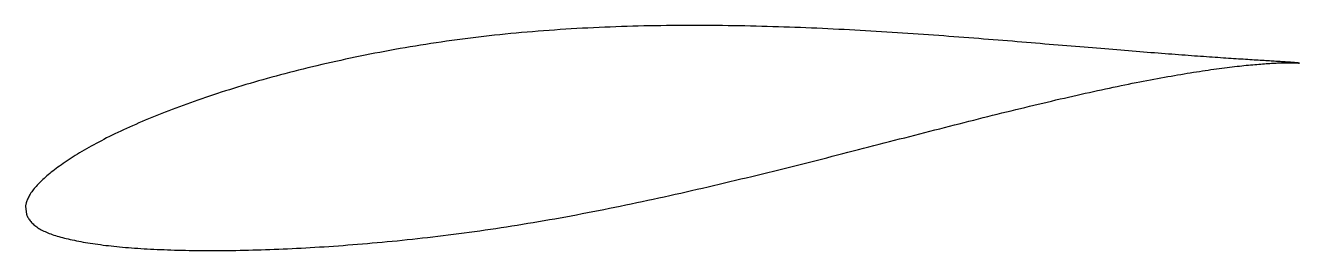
# Model space of a CAD drawing. Header units: metres. Extents: x -29.5 to 59.7, y -6 to 9.7.
import ezdxf

# ---------------------------------------------------------------- set-up
doc = ezdxf.new("R2010")
doc.units = ezdxf.units.M

msp = doc.modelspace()

# ---------------------------------------------------------------- linework, layer by layer
msp.add_lwpolyline([(59.66, 7.091), (59.659, 7.091), (59.653, 7.092), (59.644, 7.094), (59.632, 7.096), (59.616, 7.098), (59.597, 7.1), (59.575, 7.103), (59.549, 7.106), (59.519, 7.109), (59.486, 7.112), (59.449, 7.115), (59.41, 7.119), (59.366, 7.123), (59.319, 7.127), (59.269, 7.131), (59.216, 7.135), (59.159, 7.139), (59.098, 7.144), (59.034, 7.148), (58.967, 7.153), (58.896, 7.158), (58.822, 7.163), (58.745, 7.168), (58.664, 7.174), (58.58, 7.179), (58.492, 7.185), (58.401, 7.191), (58.307, 7.197), (58.209, 7.203), (58.108, 7.209), (58.003, 7.216), (57.896, 7.223), (57.784, 7.23), (57.67, 7.237), (57.552, 7.244), (57.431, 7.251), (57.307, 7.259), (57.179, 7.267), (57.049, 7.275), (56.914, 7.283), (56.777, 7.292), (56.636, 7.3), (56.493, 7.309), (56.345, 7.319), (56.195, 7.328), (56.042, 7.337), (55.885, 7.347), (55.725, 7.358), (55.562, 7.368), (55.396, 7.379), (55.226, 7.39), (55.054, 7.401), (54.878, 7.413), (54.699, 7.424), (54.518, 7.436), (54.333, 7.449), (54.145, 7.461), (53.954, 7.475), (53.759, 7.488), (53.562, 7.501), (53.362, 7.515), (53.159, 7.53), (52.953, 7.544), (52.744, 7.559), (52.532, 7.574), (52.317, 7.59), (52.099, 7.606), (51.878, 7.622), (51.654, 7.639), (51.428, 7.656), (51.198, 7.673), (50.966, 7.69), (50.731, 7.708), (50.493, 7.726), (50.252, 7.745), (50.009, 7.764), (49.762, 7.783), (49.514, 7.802), (49.262, 7.822), (49.008, 7.842), (48.751, 7.862), (48.491, 7.883), (48.229, 7.904), (47.964, 7.925), (47.696, 7.947), (47.426, 7.969), (47.154, 7.991), (46.878, 8.013), (46.601, 8.036), (46.321, 8.058), (46.038, 8.082), (45.753, 8.105), (45.466, 8.129), (45.176, 8.153), (44.884, 8.177), (44.589, 8.201), (44.292, 8.226), (43.993, 8.251), (43.691, 8.276), (43.388, 8.301), (43.082, 8.327), (42.774, 8.352), (42.463, 8.378), (42.151, 8.404), (41.836, 8.43), (41.519, 8.457), (41.2, 8.483), (40.88, 8.51), (40.557, 8.537), (40.232, 8.563), (39.905, 8.59), (39.576, 8.617), (39.245, 8.644), (38.912, 8.671), (38.578, 8.698), (38.241, 8.725), (37.903, 8.752), (37.563, 8.779), (37.221, 8.806), (36.878, 8.833), (36.532, 8.86), (36.185, 8.886), (35.837, 8.913), (35.486, 8.939), (35.135, 8.965), (34.781, 8.992), (34.426, 9.018), (34.07, 9.043), (33.712, 9.069), (33.352, 9.094), (32.992, 9.12), (32.629, 9.144), (32.266, 9.169), (31.901, 9.193), (31.535, 9.217), (31.167, 9.241), (30.799, 9.264), (30.429, 9.287), (30.057, 9.31), (29.685, 9.332), (29.312, 9.354), (28.937, 9.375), (28.562, 9.396), (28.185, 9.416), (27.807, 9.436), (27.429, 9.456), (27.049, 9.475), (26.669, 9.493), (26.287, 9.511), (25.905, 9.528), (25.522, 9.545), (25.138, 9.561), (24.754, 9.576), (24.369, 9.591), (23.983, 9.605), (23.596, 9.618), (23.209, 9.631), (22.821, 9.643), (22.432, 9.654), (22.043, 9.664), (21.654, 9.674), (21.264, 9.683), (20.874, 9.691), (20.483, 9.698), (20.092, 9.705), (19.7, 9.711), (19.308, 9.716), (18.916, 9.719), (18.524, 9.723), (18.131, 9.725), (17.738, 9.727), (17.345, 9.727), (16.952, 9.727), (16.559, 9.726), (16.165, 9.723), (15.772, 9.72), (15.379, 9.716), (14.985, 9.711), (14.592, 9.705), (14.199, 9.698), (13.806, 9.69), (13.413, 9.68), (13.02, 9.67), (12.628, 9.659), (12.235, 9.647), (11.844, 9.633), (11.452, 9.618), (11.061, 9.603), (10.67, 9.586), (10.279, 9.568), (9.889, 9.548), (9.499, 9.528), (9.11, 9.507), (8.722, 9.484), (8.334, 9.46), (7.946, 9.435), (7.559, 9.409), (7.173, 9.381), (6.788, 9.353), (6.403, 9.322), (6.019, 9.291), (5.636, 9.258), (5.253, 9.225), (4.872, 9.19), (4.491, 9.154), (4.111, 9.116), (3.732, 9.077), (3.354, 9.037), (2.977, 8.996), (2.601, 8.953), (2.226, 8.909), (1.853, 8.864), (1.48, 8.818), (1.108, 8.77), (0.738, 8.721), (0.368, 8.671), (0, 8.619), (-0.367, 8.567), (-0.732, 8.513), (-1.097, 8.458), (-1.46, 8.402), (-1.821, 8.345), (-2.181, 8.286), (-2.54, 8.227), (-2.898, 8.166), (-3.254, 8.104), (-3.608, 8.041), (-3.961, 7.977), (-4.313, 7.912), (-4.663, 7.846), (-5.011, 7.78), (-5.358, 7.712), (-5.703, 7.643), (-6.047, 7.573), (-6.389, 7.503), (-6.729, 7.431), (-7.067, 7.359), (-7.404, 7.285), (-7.739, 7.211), (-8.072, 7.136), (-8.404, 7.061), (-8.733, 6.985), (-9.061, 6.908), (-9.387, 6.83), (-9.711, 6.752), (-10.033, 6.673), (-10.353, 6.593), (-10.671, 6.512), (-10.987, 6.431), (-11.301, 6.349), (-11.613, 6.267), (-11.923, 6.184), (-12.231, 6.1), (-12.536, 6.015), (-12.84, 5.931), (-13.141, 5.845), (-13.44, 5.759), (-13.737, 5.672), (-14.032, 5.585), (-14.325, 5.498), (-14.615, 5.41), (-14.903, 5.321), (-15.189, 5.232), (-15.472, 5.142), (-15.753, 5.052), (-16.031, 4.962), (-16.308, 4.871), (-16.581, 4.779), (-16.853, 4.688), (-17.122, 4.596), (-17.388, 4.504), (-17.652, 4.412), (-17.914, 4.319), (-18.172, 4.226), (-18.429, 4.132), (-18.683, 4.039), (-18.934, 3.945), (-19.182, 3.851), (-19.428, 3.756), (-19.672, 3.662), (-19.913, 3.567), (-20.151, 3.473), (-20.386, 3.378), (-20.619, 3.283), (-20.849, 3.188), (-21.076, 3.093), (-21.3, 2.997), (-21.522, 2.902), (-21.741, 2.807), (-21.957, 2.711), (-22.17, 2.615), (-22.38, 2.52), (-22.588, 2.425), (-22.793, 2.329), (-22.994, 2.233), (-23.193, 2.138), (-23.389, 2.043), (-23.582, 1.947), (-23.773, 1.852), (-23.96, 1.757), (-24.144, 1.662), (-24.325, 1.567), (-24.503, 1.472), (-24.679, 1.377), (-24.851, 1.283), (-25.02, 1.188), (-25.186, 1.093), (-25.349, 0.999), (-25.509, 0.905), (-25.666, 0.811), (-25.82, 0.717), (-25.971, 0.624), (-26.118, 0.531), (-26.263, 0.438), (-26.404, 0.345), (-26.542, 0.253), (-26.677, 0.161), (-26.809, 0.07), (-26.938, -0.02), (-27.064, -0.11), (-27.186, -0.2), (-27.306, -0.288), (-27.422, -0.377), (-27.535, -0.464), (-27.645, -0.551), (-27.751, -0.637), (-27.855, -0.722), (-27.955, -0.806), (-28.052, -0.89), (-28.146, -0.973), (-28.236, -1.055), (-28.324, -1.137), (-28.408, -1.218), (-28.488, -1.299), (-28.566, -1.379), (-28.64, -1.458), (-28.711, -1.536), (-28.779, -1.614), (-28.843, -1.692), (-28.904, -1.768), (-28.962, -1.844), (-29.016, -1.92), (-29.067, -1.994), (-29.115, -2.068), (-29.159, -2.141), (-29.2, -2.213), (-29.238, -2.284), (-29.273, -2.353), (-29.304, -2.421), (-29.332, -2.488), (-29.357, -2.553), (-29.379, -2.615), (-29.398, -2.675), (-29.413, -2.732), (-29.426, -2.785), (-29.436, -2.832), (-29.443, -2.872), (-29.448, -2.903), (-29.451, -2.923), (-29.385, -3.493), (-29.383, -3.497), (-29.376, -3.51), (-29.365, -3.531), (-29.349, -3.562), (-29.329, -3.604), (-29.304, -3.654), (-29.275, -3.708), (-29.243, -3.765), (-29.207, -3.823), (-29.167, -3.881), (-29.124, -3.939), (-29.078, -3.997), (-29.028, -4.055), (-28.975, -4.111), (-28.919, -4.166), (-28.859, -4.22), (-28.796, -4.274), (-28.73, -4.326), (-28.661, -4.376), (-28.588, -4.426), (-28.512, -4.475), (-28.433, -4.522), (-28.351, -4.569), (-28.265, -4.614), (-28.176, -4.658), (-28.084, -4.701), (-27.989, -4.743), (-27.89, -4.784), (-27.788, -4.824), (-27.683, -4.863), (-27.575, -4.902), (-27.464, -4.939), (-27.349, -4.975), (-27.231, -5.011), (-27.11, -5.046), (-26.986, -5.081), (-26.859, -5.115), (-26.728, -5.148), (-26.594, -5.181), (-26.457, -5.213), (-26.317, -5.245), (-26.174, -5.277), (-26.027, -5.308), (-25.878, -5.338), (-25.725, -5.368), (-25.569, -5.398), (-25.41, -5.427), (-25.248, -5.455), (-25.083, -5.483), (-24.915, -5.511), (-24.744, -5.537), (-24.569, -5.563), (-24.392, -5.588), (-24.212, -5.613), (-24.028, -5.637), (-23.842, -5.66), (-23.653, -5.683), (-23.461, -5.704), (-23.266, -5.725), (-23.068, -5.746), (-22.867, -5.765), (-22.663, -5.784), (-22.457, -5.802), (-22.248, -5.819), (-22.035, -5.836), (-21.82, -5.851), (-21.602, -5.867), (-21.382, -5.881), (-21.158, -5.895), (-20.932, -5.908), (-20.703, -5.921), (-20.472, -5.932), (-20.237, -5.943), (-20, -5.954), (-19.761, -5.963), (-19.519, -5.972), (-19.274, -5.98), (-19.026, -5.988), (-18.776, -5.995), (-18.523, -6.001), (-18.268, -6.006), (-18.01, -6.011), (-17.75, -6.015), (-17.487, -6.018), (-17.222, -6.021), (-16.954, -6.023), (-16.684, -6.024), (-16.412, -6.024), (-16.137, -6.023), (-15.86, -6.022), (-15.58, -6.021), (-15.298, -6.018), (-15.014, -6.014), (-14.727, -6.01), (-14.439, -6.005), (-14.148, -6), (-13.854, -5.993), (-13.559, -5.986), (-13.262, -5.978), (-12.962, -5.969), (-12.66, -5.959), (-12.356, -5.948), (-12.05, -5.936), (-11.742, -5.924), (-11.432, -5.911), (-11.12, -5.897), (-10.806, -5.882), (-10.491, -5.867), (-10.173, -5.85), (-9.853, -5.833), (-9.532, -5.814), (-9.208, -5.795), (-8.883, -5.775), (-8.556, -5.754), (-8.227, -5.732), (-7.897, -5.71), (-7.564, -5.686), (-7.23, -5.661), (-6.895, -5.636), (-6.557, -5.61), (-6.219, -5.583), (-5.878, -5.555), (-5.536, -5.526), (-5.193, -5.496), (-4.847, -5.466), (-4.501, -5.434), (-4.153, -5.401), (-3.804, -5.368), (-3.453, -5.334), (-3.101, -5.298), (-2.747, -5.261), (-2.392, -5.223), (-2.036, -5.185), (-1.679, -5.145), (-1.321, -5.105), (-0.961, -5.063), (-0.6, -5.02), (-0.238, -4.976), (0.125, -4.931), (0.489, -4.885), (0.855, -4.838), (1.221, -4.789), (1.588, -4.739), (1.956, -4.689), (2.325, -4.637), (2.695, -4.584), (3.066, -4.53), (3.438, -4.475), (3.81, -4.418), (4.184, -4.361), (4.558, -4.302), (4.933, -4.243), (5.308, -4.182), (5.684, -4.12), (6.061, -4.057), (6.439, -3.993), (6.817, -3.928), (7.195, -3.861), (7.574, -3.794), (7.954, -3.726), (8.334, -3.656), (8.715, -3.586), (9.095, -3.515), (9.477, -3.442), (9.859, -3.369), (10.241, -3.295), (10.623, -3.22), (11.006, -3.144), (11.388, -3.067), (11.772, -2.989), (12.155, -2.911), (12.538, -2.832), (12.922, -2.751), (13.306, -2.671), (13.69, -2.589), (14.074, -2.506), (14.458, -2.423), (14.842, -2.34), (15.226, -2.255), (15.609, -2.17), (15.993, -2.085), (16.377, -1.998), (16.761, -1.911), (17.144, -1.824), (17.527, -1.736), (17.91, -1.648), (18.293, -1.559), (18.676, -1.469), (19.058, -1.38), (19.44, -1.289), (19.822, -1.199), (20.203, -1.108), (20.584, -1.017), (20.964, -0.925), (21.344, -0.833), (21.724, -0.741), (22.102, -0.648), (22.481, -0.555), (22.859, -0.462), (23.236, -0.37), (23.613, -0.276), (23.989, -0.183), (24.364, -0.089), (24.738, 0.005), (25.112, 0.099), (25.486, 0.193), (25.858, 0.287), (26.229, 0.381), (26.6, 0.475), (26.97, 0.569), (27.339, 0.663), (27.707, 0.757), (28.074, 0.851), (28.44, 0.946), (28.805, 1.039), (29.17, 1.133), (29.533, 1.226), (29.895, 1.319), (30.256, 1.412), (30.615, 1.505), (30.974, 1.598), (31.332, 1.69), (31.688, 1.782), (32.043, 1.873), (32.397, 1.965), (32.749, 2.056), (33.101, 2.146), (33.451, 2.236), (33.799, 2.325), (34.146, 2.415), (34.492, 2.504), (34.837, 2.592), (35.18, 2.679), (35.521, 2.766), (35.861, 2.853), (36.2, 2.939), (36.536, 3.024), (36.872, 3.109), (37.206, 3.193), (37.538, 3.277), (37.868, 3.36), (38.197, 3.442), (38.524, 3.524), (38.85, 3.604), (39.174, 3.684), (39.496, 3.763), (39.816, 3.842), (40.134, 3.92), (40.451, 3.997), (40.765, 4.073), (41.078, 4.148), (41.389, 4.223), (41.698, 4.296), (42.005, 4.369), (42.31, 4.441), (42.613, 4.512), (42.914, 4.582), (43.213, 4.651), (43.511, 4.719), (43.805, 4.787), (44.098, 4.853), (44.389, 4.918), (44.678, 4.983), (44.964, 5.046), (45.248, 5.109), (45.53, 5.17), (45.81, 5.231), (46.088, 5.29), (46.363, 5.349), (46.636, 5.406), (46.907, 5.463), (47.175, 5.518), (47.441, 5.573), (47.705, 5.626), (47.966, 5.679), (48.225, 5.73), (48.481, 5.781), (48.735, 5.83), (48.986, 5.879), (49.235, 5.926), (49.482, 5.972), (49.726, 6.018), (49.967, 6.062), (50.206, 6.106), (50.442, 6.148), (50.676, 6.189), (50.906, 6.229), (51.135, 6.269), (51.361, 6.307), (51.583, 6.344), (51.804, 6.381), (52.021, 6.416), (52.236, 6.45), (52.448, 6.484), (52.657, 6.516), (52.864, 6.547), (53.068, 6.578), (53.269, 6.607), (53.467, 6.636), (53.662, 6.663), (53.854, 6.69), (54.044, 6.715), (54.23, 6.74), (54.414, 6.764), (54.595, 6.786), (54.773, 6.808), (54.947, 6.83), (55.119, 6.85), (55.288, 6.869), (55.454, 6.888), (55.617, 6.905), (55.777, 6.922), (55.934, 6.938), (56.087, 6.954), (56.238, 6.968), (56.386, 6.982), (56.53, 6.995), (56.671, 7.007), (56.81, 7.019), (56.945, 7.029), (57.077, 7.039), (57.205, 7.049), (57.331, 7.058), (57.453, 7.066), (57.573, 7.073), (57.689, 7.08), (57.801, 7.086), (57.911, 7.092), (58.017, 7.097), (58.121, 7.102), (58.22, 7.106), (58.317, 7.109), (58.41, 7.112), (58.5, 7.115), (58.587, 7.117), (58.67, 7.118), (58.75, 7.12), (58.827, 7.121), (58.901, 7.121), (58.971, 7.121), (59.038, 7.121), (59.101, 7.12), (59.161, 7.12), (59.218, 7.118), (59.271, 7.117), (59.321, 7.116), (59.367, 7.114), (59.41, 7.112), (59.45, 7.11), (59.486, 7.108), (59.519, 7.106), (59.549, 7.104), (59.575, 7.101), (59.597, 7.099), (59.617, 7.097), (59.632, 7.095), (59.645, 7.094), (59.653, 7.092), (59.659, 7.091), (59.66, 7.091)], close=True)

doc.saveas('drawing.dxf')
